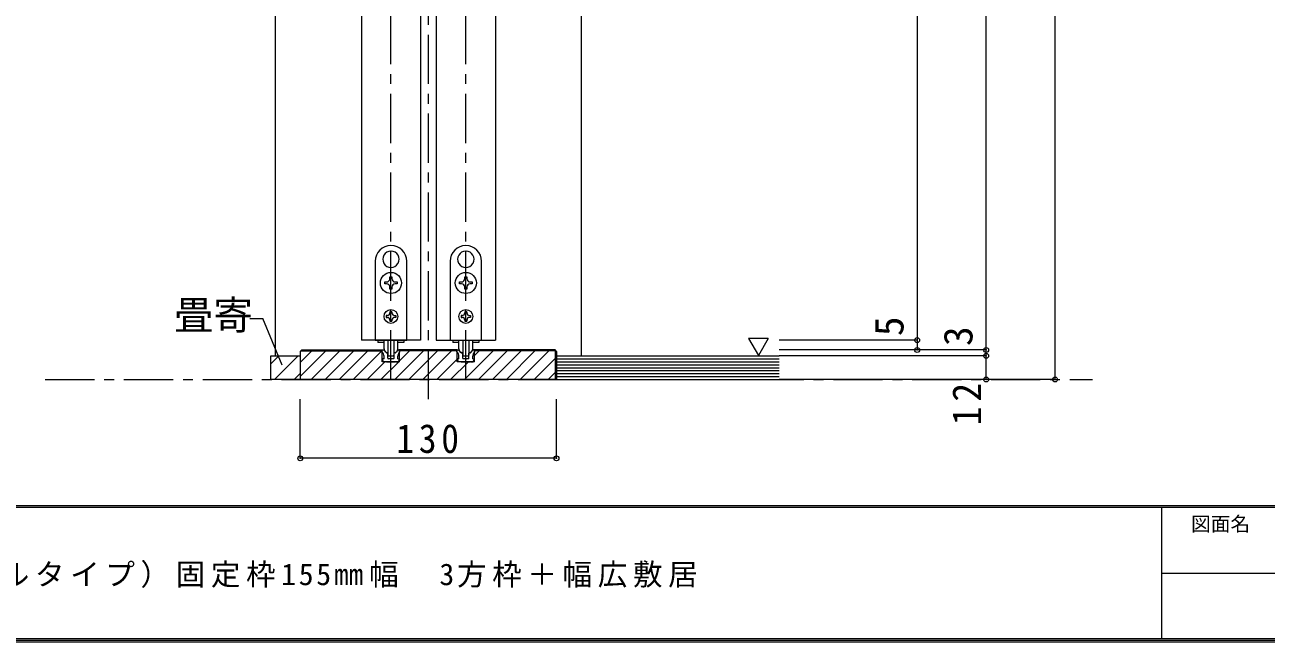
# Model space of a CAD drawing. Units: millimetres, scale not verified. Extents: x -973 to 977, y -701 to 696.
# Drawn here: x -575 to 55, y -701 to -387 of the extents above; entities that cross this region are included whole.
import ezdxf
from ezdxf.enums import TextEntityAlignment as Align

# ---------------------------------------------------------------- set-up
doc = ezdxf.new("R2010")
doc.units = ezdxf.units.MM
doc.header["$LTSCALE"] = 5
doc.header["$PDMODE"] = 32
doc.header["$PDSIZE"] = 2.5
doc.linetypes.add('CHAIN1', pattern=[8, 5, -1, 1, -1])
doc.linetypes.add('DASHED1', pattern=[1.8, 1.2, -0.6])
for name, color, linetype, lineweight in [('0-1_通り芯', 4, 'CHAIN1', 9), ('0-3_仕上げ', 2, 'Continuous', 9), ('0-4_枠', 3, 'Continuous', 9), ('0-6_扉', 6, 'Continuous', 9), ('0-7_金物', 7, 'Continuous', 9), ('0-A_文字', 7, 'Continuous', 9), ('0-B_寸法', 7, 'Continuous', 9), ('0-C_ハッチ', 4, 'DASHED1', 9), ('F-1_枠', 6, 'Continuous', 9)]:
    doc.layers.add(name, color=color, linetype=linetype, lineweight=lineweight)
doc.layers.add('F-A_文字', color=7, linetype='Continuous')
doc.styles.add('ＭＳ ゴシック', font='')
doc.styles.get('ＭＳ ゴシック').set_extended_font_data('MS Gothic')

msp = doc.modelspace()

# ---------------------------------------------------------------- linework, layer by layer
at = {"layer": '0-1_通り芯'}
for p, q in [((-370.347, -577.5), (-370.347, -2.5)), ((-389.347, -567.5), (-389.347, -62)), ((-351.347, -567.5), (-351.347, -62)), ((-564.847, -567.5), (-33.347, -567.5))]:
    msp.add_line(p, q, dxfattribs=at)
at = {"layer": '0-3_仕上げ'}
for p, q in [((-450.347, -567.5), (-450.347, -555.5)), ((-305.347, -555.5), (-192.347, -555.5)), ((-305.347, -567.5), (-305.347, -555.5)), ((-435.347, -567.5), (-450.347, -567.5)), ((-305.347, -567.5), (-192.347, -567.5))]:
    msp.add_line(p, q, dxfattribs=at)
at = {"layer": '0-3_仕上げ', "color": 7}
for p, q in [((-305.347, -557), (-192.347, -557)), ((-305.347, -558.5), (-192.347, -558.5)), ((-305.347, -560), (-192.347, -560)), ((-305.347, -561.5), (-192.347, -561.5)), ((-305.347, -563), (-192.347, -563)), ((-305.347, -564.5), (-192.347, -564.5)), ((-305.347, -566), (-192.347, -566))]:
    msp.add_line(p, q, dxfattribs=at)
at = {"layer": '0-3_仕上げ'}
msp.add_lwpolyline([(-450.347, -555.5), (-435.347, -555.5), (-435.347, -567.5)], dxfattribs=at)
at = {"layer": '0-4_枠', "color": 4}
for p, q in [((-447.847, -555.5), (-447.847, -329.75)), ((-292.847, -329.75), (-292.847, -555.5))]:
    msp.add_line(p, q, dxfattribs=at)
at = {"layer": '0-4_枠'}
for p, q in [((-434.64, -552.5), (-435.347, -553.207)), ((-435.347, -553.207), (-435.347, -567.5)), ((-434.847, -553), (-393.747, -553)), ((-434.64, -552.5), (-393.747, -552.5)), ((-384.947, -558.5), (-384.947, -552.5)), ((-355.747, -553), (-384.947, -553)), ((-306.054, -552.5), (-346.947, -552.5)), ((-346.947, -558.5), (-346.947, -552.5)), ((-305.847, -553), (-346.947, -553)), ((-305.347, -553.207), (-306.054, -552.5)), ((-305.847, -567.5), (-305.847, -553)), ((-305.347, -553.207), (-305.347, -567.5)), ((-305.347, -567.5), (-435.347, -567.5))]:
    msp.add_line(p, q, dxfattribs=at)
for points in [[(-384.947, -558.5), (-393.747, -558.5), (-393.747, -552.5)], [(-346.947, -558.5), (-355.747, -558.5), (-355.747, -552.5), (-384.947, -552.5)]]:
    msp.add_lwpolyline(points, dxfattribs=at)
at = {"layer": '0-6_扉'}
for p, q in [((-404.347, -329.75), (-404.347, -547.5)), ((-374.347, -329.75), (-374.347, -547.5)), ((-366.347, -329.75), (-366.347, -547.5)), ((-336.347, -329.75), (-336.347, -547.5)), ((-374.347, -547.5), (-404.347, -547.5)), ((-366.347, -547.5), (-336.347, -547.5))]:
    msp.add_line(p, q, dxfattribs=at)
at = {"layer": '0-7_金物'}
for p, q in [((-389.446, -502.351), (-389.347, -502.45)), ((-389.248, -502.351), (-389.347, -502.45)), ((-351.446, -502.351), (-351.347, -502.45)), ((-351.248, -502.351), (-351.347, -502.45)), ((-397.347, -507.5), (-397.347, -547.5)), ((-392.989, -508.489), (-392.854, -508.525)), ((-392.891, -508.66), (-392.854, -508.525)), ((-385.705, -508.489), (-385.84, -508.525)), ((-385.803, -508.66), (-385.84, -508.525)), ((-381.347, -547.5), (-381.347, -507.5)), ((-359.347, -507.5), (-359.347, -547.5)), ((-354.989, -508.489), (-354.854, -508.525)), ((-354.891, -508.66), (-354.854, -508.525)), ((-347.705, -508.489), (-347.84, -508.525)), ((-347.803, -508.66), (-347.84, -508.525)), ((-343.347, -547.5), (-343.347, -507.5)), ((-389.847, -516.3), (-389.847, -515.35)), ((-389.847, -515.35), (-388.847, -515.35)), ((-388.847, -515.35), (-388.847, -516.3)), ((-351.847, -516.3), (-351.847, -515.35)), ((-351.847, -515.35), (-350.847, -515.35)), ((-350.847, -515.35), (-350.847, -516.3)), ((-392.497, -518), (-391.547, -518)), ((-392.497, -519), (-392.497, -518)), ((-391.547, -519), (-392.497, -519)), ((-389.847, -521.65), (-389.847, -520.7)), ((-387.147, -518), (-386.197, -518)), ((-386.197, -519), (-387.147, -519)), ((-386.197, -518), (-386.197, -519)), ((-354.497, -518), (-353.547, -518)), ((-354.497, -519), (-354.497, -518)), ((-353.547, -519), (-354.497, -519)), ((-351.847, -521.65), (-351.847, -520.7)), ((-349.147, -518), (-348.197, -518)), ((-348.197, -519), (-349.147, -519)), ((-348.197, -518), (-348.197, -519)), ((-391.147, -535), (-391.747, -535)), ((-389.847, -533.1), (-389.847, -533.7)), ((-388.847, -533.1), (-389.847, -533.1)), ((-388.847, -533.1), (-388.847, -533.7)), ((-387.547, -535), (-386.947, -535)), ((-386.947, -535), (-386.947, -536)), ((-353.147, -535), (-353.747, -535)), ((-351.847, -533.1), (-351.847, -533.7)), ((-350.847, -533.1), (-351.847, -533.1)), ((-350.847, -533.1), (-350.847, -533.7)), ((-349.547, -535), (-348.947, -535)), ((-348.947, -535), (-348.947, -536)), ((-389.847, -537.3), (-389.847, -537.9)), ((-389.847, -537.9), (-388.847, -537.9)), ((-388.847, -537.3), (-388.847, -537.9)), ((-386.947, -536), (-387.547, -536)), ((-351.847, -537.3), (-351.847, -537.9)), ((-351.847, -537.9), (-350.847, -537.9)), ((-350.847, -537.3), (-350.847, -537.9)), ((-348.947, -536), (-349.547, -536)), ((-397.347, -547.5), (-381.347, -547.5)), ((-395.947, -547.5), (-395.947, -548.7)), ((-392.847, -551.921), (-392.847, -547.5)), ((-390.847, -547.5), (-390.847, -555.121)), ((-387.847, -547.5), (-387.847, -555.121)), ((-385.847, -551.921), (-385.847, -547.5)), ((-382.747, -547.5), (-382.747, -548.7)), ((-359.347, -547.5), (-343.347, -547.5)), ((-357.947, -547.5), (-357.947, -548.7)), ((-354.847, -551.921), (-354.847, -547.5)), ((-352.847, -547.5), (-352.847, -555.121)), ((-349.847, -547.5), (-349.847, -555.121)), ((-347.847, -551.921), (-347.847, -547.5)), ((-344.747, -547.5), (-344.747, -548.7)), ((-392.815, -548.7), (-395.947, -548.7)), ((-391.685, -553.912), (-392.95, -552.647)), ((-391.473, -554), (-391.147, -554)), ((-390.947, -556.7), (-390.947, -554.2)), ((-387.747, -556.7), (-387.747, -554.2)), ((-387.221, -554), (-387.547, -554)), ((-387.009, -553.912), (-385.743, -552.647)), ((-382.747, -548.7), (-385.879, -548.7)), ((-384.847, -552.5), (-385.39, -552.5)), ((-384.847, -553.5), (-384.847, -552.5)), ((-354.815, -548.7), (-357.947, -548.7)), ((-353.685, -553.912), (-354.95, -552.647)), ((-353.473, -554), (-353.147, -554)), ((-352.947, -556.7), (-352.947, -554.2)), ((-349.747, -556.7), (-349.747, -554.2)), ((-349.221, -554), (-349.547, -554)), ((-349.009, -553.912), (-347.743, -552.647)), ((-344.747, -548.7), (-347.879, -548.7)), ((-346.847, -552.5), (-347.39, -552.5)), ((-346.847, -553.5), (-346.847, -552.5)), ((-393.147, -558.5), (-393.633, -557.274)), ((-392.847, -557), (-393.447, -557)), ((-392.047, -558.5), (-393.147, -558.5)), ((-392.847, -557), (-392.847, -555.736)), ((-392.047, -558.5), (-391.847, -558.3)), ((-391.847, -558.3), (-391.647, -558.5)), ((-391.647, -558.5), (-387.047, -558.5)), ((-389.647, -557), (-390.647, -557)), ((-390.547, -555.421), (-388.147, -555.421)), ((-389.347, -557.3), (-389.647, -557)), ((-386.847, -558.3), (-387.047, -558.5)), ((-386.647, -558.5), (-386.847, -558.3)), ((-386.647, -558.5), (-385.547, -558.5)), ((-385.847, -557), (-385.847, -555.736)), ((-385.847, -557), (-385.247, -557)), ((-385.547, -558.5), (-385.061, -557.274)), ((-355.147, -558.5), (-355.633, -557.274)), ((-354.847, -557), (-355.447, -557)), ((-354.047, -558.5), (-355.147, -558.5)), ((-354.847, -557), (-354.847, -555.736)), ((-354.047, -558.5), (-353.847, -558.3)), ((-353.847, -558.3), (-353.647, -558.5)), ((-353.647, -558.5), (-349.047, -558.5)), ((-351.647, -557), (-352.647, -557)), ((-352.547, -555.421), (-350.147, -555.421)), ((-351.347, -557.3), (-351.647, -557)), ((-348.847, -558.3), (-349.047, -558.5)), ((-348.647, -558.5), (-348.847, -558.3)), ((-348.647, -558.5), (-347.547, -558.5)), ((-347.847, -557), (-347.847, -555.736)), ((-347.847, -557), (-347.247, -557)), ((-347.547, -558.5), (-347.061, -557.274))]:
    msp.add_line(p, q, dxfattribs=at)
for points in [[(-388.847, -520.7), (-388.847, -521.65), (-389.847, -521.65)], [(-350.847, -520.7), (-350.847, -521.65), (-351.847, -521.65)], [(-391.747, -535), (-391.747, -536), (-391.147, -536)], [(-353.747, -535), (-353.747, -536), (-353.147, -536)], [(-393.847, -553.5), (-393.847, -552.5), (-393.304, -552.5)], [(-355.847, -553.5), (-355.847, -552.5), (-355.304, -552.5)], [(-388.047, -557), (-389.047, -557), (-389.347, -557.3)], [(-350.047, -557), (-351.047, -557), (-351.347, -557.3)]]:
    msp.add_lwpolyline(points, dxfattribs=at)
for centre, radius in [((-389.347, -518.5), 5.35), ((-351.347, -518.5), 5.35), ((-389.347, -535.5), 3.5), ((-351.347, -535.5), 3.5)]:
    msp.add_circle(centre, radius, dxfattribs=at)
for centre, radius, start, end in [((-389.347, -507.5), 8, 0, 180), ((-389.347, -506.5), 4.15, 91.3645, 208.6355), ((-389.347, -506.5), 4.15, 331.3645, 88.6355), ((-351.347, -507.5), 8, 0, 180), ((-351.347, -506.5), 4.15, 91.3645, 208.6355), ((-351.347, -506.5), 4.15, 331.3645, 88.6355), ((-389.347, -506.5), 4.15, 211.3645, 328.6355), ((-351.347, -506.5), 4.15, 211.3645, 328.6355), ((-391.547, -516.3), 1.7, 270, 0), ((-387.147, -516.3), 1.7, 180, 270), ((-353.547, -516.3), 1.7, 270, 0), ((-349.147, -516.3), 1.7, 180, 270), ((-391.547, -520.7), 1.7, 0, 90), ((-387.147, -520.7), 1.7, 90, 180), ((-353.547, -520.7), 1.7, 0, 90), ((-349.147, -520.7), 1.7, 90, 180), ((-391.147, -533.7), 1.3, 270, 0), ((-387.547, -533.7), 1.3, 180, 270), ((-353.147, -533.7), 1.3, 270, 0), ((-349.547, -533.7), 1.3, 180, 270), ((-391.147, -537.3), 1.3, 0, 90), ((-387.547, -537.3), 1.3, 90, 180), ((-353.147, -537.3), 1.3, 0, 90), ((-349.547, -537.3), 1.3, 90, 180), ((-395.847, -555.736), 3, 0, 48.19), ((-393.304, -553), 0.5, 45, 90), ((-390.847, -551.921), 2, 180, 264.78409), ((-391.473, -553.7), 0.3, 225, 270), ((-391.147, -554.2), 0.2, 360, 90), ((-391.047, -554.112), 0.2, 0, 84.78409), ((-387.647, -554.112), 0.2, 95.21591, 180), ((-387.547, -554.2), 0.2, 90, 180), ((-387.847, -551.921), 2, 275.21591, 0), ((-387.221, -553.7), 0.3, 270, 315), ((-382.847, -555.736), 3, 131.81, 180), ((-385.39, -553), 0.5, 90, 135), ((-357.847, -555.736), 3, 0, 48.19), ((-355.304, -553), 0.5, 45, 90), ((-352.847, -551.921), 2, 180, 264.78409), ((-353.473, -553.7), 0.3, 225, 270), ((-353.147, -554.2), 0.2, 360, 90), ((-353.047, -554.112), 0.2, 0, 84.78409), ((-349.647, -554.112), 0.2, 95.21591, 180), ((-349.547, -554.2), 0.2, 90, 180), ((-349.847, -551.921), 2, 275.21591, 0), ((-349.221, -553.7), 0.3, 270, 315), ((-344.847, -555.736), 3, 131.81, 180), ((-347.39, -553), 0.5, 90, 135), ((-393.447, -557.2), 0.2, 90, 201.616), ((-390.647, -556.7), 0.3, 180, 270), ((-390.547, -555.121), 0.3, 180, 270), ((-388.147, -555.121), 0.3, 270, 0), ((-388.047, -556.7), 0.3, 270, 360), ((-385.247, -557.2), 0.2, 338.384, 90), ((-355.447, -557.2), 0.2, 90, 201.616), ((-352.647, -556.7), 0.3, 180, 270), ((-352.547, -555.121), 0.3, 180, 270), ((-350.147, -555.121), 0.3, 270, 0), ((-350.047, -556.7), 0.3, 270, 360), ((-347.247, -557.2), 0.2, 338.384, 90)]:
    msp.add_arc(centre, radius, start, end, dxfattribs=at)
at = {"layer": '0-A_文字'}
for p, q in [((-461.027, -536.518), (-454.433, -536.518)), ((-444.47, -560.24), (-454.433, -536.518)), ((-197.911, -546.686), (-202.911, -555.347))]:
    msp.add_line(p, q, dxfattribs=at)
msp.add_lwpolyline([(-197.911, -546.686), (-207.911, -546.686), (-202.911, -555.347)], dxfattribs=at)
at = {"layer": '0-B_寸法', "color": 4}
for p, q in [((-52.347, -567.5), (-52.347, -48)), ((-87.347, -567.5), (-87.347, -78)), ((-122.347, -92), (-122.347, -547.5)), ((-122.347, -547.5), (-192.347, -547.5)), ((-122.347, -547.5), (-122.347, -552.5)), ((-87.347, -552.5), (-192.347, -552.5)), ((-87.347, -555.5), (-192.347, -555.5)), ((-88.408, -567.5), (-192.347, -567.5)), ((-435.347, -607.5), (-435.347, -577.5)), ((-305.347, -607.5), (-305.347, -577.5)), ((-305.347, -607.5), (-435.347, -607.5))]:
    msp.add_line(p, q, dxfattribs=at)
msp.add_lwpolyline([(-52.347, -567.5), (-87.927, -567.5), (-88.408, -567.5)], dxfattribs=at)
at = {"layer": '0-B_寸法'}
for p in [(-122.347, -547.5), (-122.347, -552.5), (-87.347, -552.5), (-87.347, -555.5), (-87.347, -567.5), (-52.347, -567.5), (-435.347, -607.5), (-305.347, -607.5)]:
    msp.add_point(p, dxfattribs=at)
at = {"layer": '0-C_ハッチ', "linetype": 'Continuous'}
for p, q in [((-435.347, -558.937), (-429.41, -553)), ((-435.347, -566.008), (-422.339, -553)), ((-429.768, -567.5), (-415.267, -553)), ((-422.696, -567.5), (-408.196, -553)), ((-415.625, -567.5), (-401.125, -553)), ((-408.554, -567.5), (-394.054, -553)), ((-387.341, -567.5), (-372.841, -553)), ((-384.947, -558.035), (-379.912, -553)), ((-380.27, -567.5), (-365.77, -553)), ((-373.199, -567.5), (-358.699, -553)), ((-351.986, -567.5), (-337.486, -553)), ((-346.947, -555.39), (-344.557, -553)), ((-344.915, -567.5), (-330.415, -553)), ((-337.844, -567.5), (-323.344, -553)), ((-330.773, -567.5), (-316.273, -553)), ((-323.702, -567.5), (-309.201, -553)), ((-450.347, -559.584), (-446.264, -555.5)), ((-448.364, -567.5), (-436.364, -555.5)), ((-401.483, -567.5), (-392.483, -558.5)), ((-394.412, -567.5), (-385.412, -558.5)), ((-366.128, -567.5), (-355.747, -557.119)), ((-359.057, -567.5), (-350.057, -558.5)), ((-316.63, -567.5), (-305.847, -556.717)), ((-438.465, -567.5), (-435.347, -564.382)), ((-309.559, -567.5), (-305.847, -563.788))]:
    msp.add_line(p, q, dxfattribs=at)
at = {"layer": 'F-1_枠'}
for p, q in [((976.653, -631.667), (-973.347, -631.667)), ((976.653, -632.5), (-973.347, -632.5)), ((1.653, -632.5), (1.653, -699.167)), ((1.653, -665.833), (974.986, -665.834)), ((976.653, -699.167), (-973.347, -699.167)), ((976.653, -700), (-973.347, -700)), ((976.653, -700.833), (-973.347, -700.833))]:
    msp.add_line(p, q, dxfattribs=at)

# ---------------------------------------------------------------- texts
at = {"layer": '0-A_文字', "style": 'ＭＳ ゴシック'}
msp.add_text('畳寄', height=14.66, dxfattribs=at).set_placement((-499.433, -546.518), align=Align.BOTTOM_LEFT)
at = {"layer": '0-B_寸法', "style": 'ＭＳ ゴシック'}
for s, p in [('5', (-124.847, -545.5)), ('3', (-89.847, -550.5))]:
    msp.add_text(s, height=14.66, rotation=90, dxfattribs=at).set_placement(p, align=Align.BOTTOM_LEFT)
at = {"layer": '0-B_寸法', "insert": (-89.847, -590.75), "char_height": 14.66, "attachment_point": 7, "rotation": 90, "style": 'ＭＳ ゴシック'}
msp.add_mtext('\\T1.27;\\W0.95;12', dxfattribs=at)
at = {"layer": '0-B_寸法', "insert": (-386.597, -605), "char_height": 14.66, "attachment_point": 7, "style": 'ＭＳ ゴシック'}
msp.add_mtext('\\T1.27;\\W0.9;130', dxfattribs=at)
at = {"layer": 'F-A_文字', "style": 'ＭＳ ゴシック'}
msp.add_text('図面名', height=7.331, dxfattribs=at).set_placement((16.653, -646.667), align=Align.BOTTOM_LEFT)
at = {"layer": 'F-A_文字', "insert": (-846.68, -673.333), "char_height": 11, "attachment_point": 7, "style": 'ＭＳ ゴシック'}
msp.add_mtext('\\T1.19;ドレタス\u3000H24引き違い戸（レールタイプ）固定枠155㎜幅\u30003方枠＋幅広敷居', dxfattribs=at)

doc.saveas('drawing.dxf')
